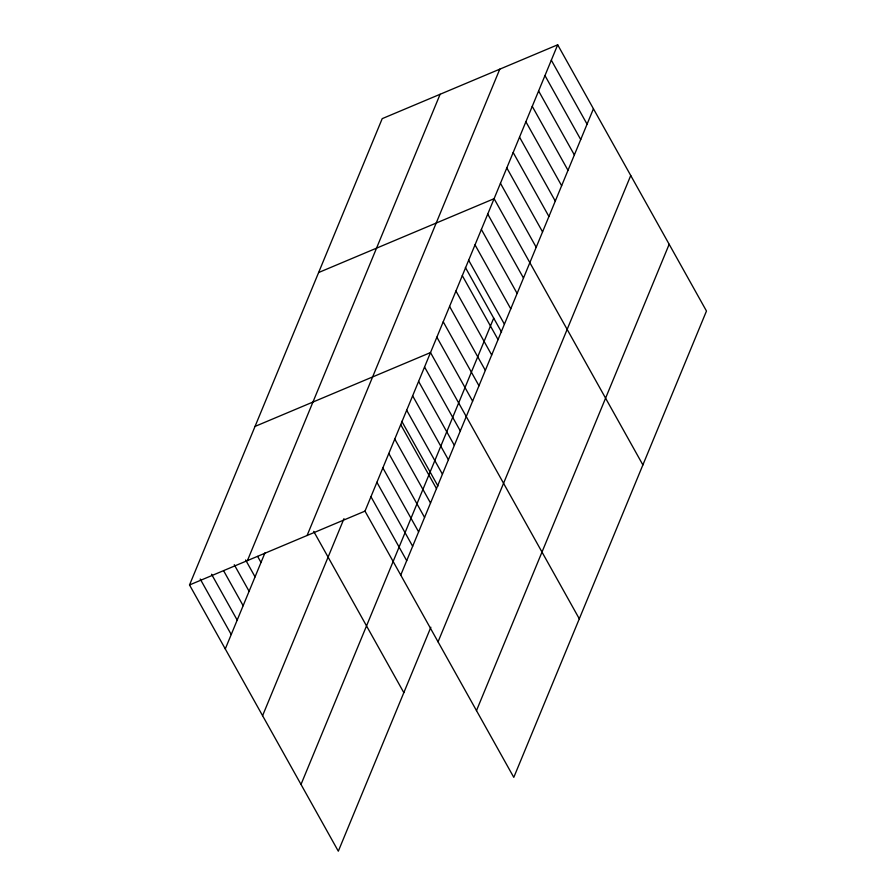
<?xml version="1.0" encoding="UTF-8"?>
<svg xmlns="http://www.w3.org/2000/svg" width="896" height="896" viewBox="0 0 896 896"><rect width="100%" height="100%" fill="white"/><g stroke="black" fill="none" stroke-linecap="round" stroke-linejoin="round"><path stroke-width="1.34" d="M430.853 627.245L338.318 851.2L189.526 584.965L382.211 118.642L557.682 44.8L706.474 311.035L513.789 777.358L364.997 511.123L557.682 44.8M247.43 560.594L440.115 94.27M225.277 648.939L264.981 552.843M307.093 535.494L499.778 69.171M262.584 715.68L343.986 518.661M301.011 784.448L493.707 318.125M400.747 575.098L593.432 108.774M438.054 641.838L630.739 175.515M476.482 710.618L669.166 244.283M318.629 272.53L494.099 198.688L642.891 464.923M255.035 426.418L430.506 352.576L579.298 618.811M189.526 584.965L364.997 511.123M551.32 60.189L587.07 124.163M544.97 75.578L580.72 139.552M538.608 90.966L574.358 154.941M532.246 106.355L567.997 170.33M525.885 121.744L561.635 185.718M519.534 137.133L555.285 201.107M513.173 152.522L548.923 216.496M506.811 167.91L542.562 231.885M500.45 183.299L536.2 247.274M487.738 214.077L523.488 278.051M481.376 229.466L517.126 293.44M475.014 244.854L510.765 308.829M468.664 260.243L504.414 324.218M465.382 267.456L501.558 332.181M462.302 275.632L498.053 339.606M455.941 291.021L491.691 354.995M449.579 306.41L485.341 370.384M443.229 321.798L478.979 385.773M436.867 337.187L472.618 401.162M424.547 366.99L460.309 430.954M418.6 381.405L454.35 445.368M412.642 395.819L448.392 459.782M406.683 410.234L442.434 474.197M401.8 421.344L437.965 486.069M400.725 424.648L436.475 488.611M394.778 439.062L430.528 503.026M388.819 453.466L424.57 517.44M382.861 467.88L418.611 531.854M376.902 482.294L412.653 546.269M370.955 496.709L406.706 560.683M313.701 531.373L403.827 692.653M257.634 556.416L261.016 562.453M245.616 559.966L255.058 576.867M234.259 564.726L249.099 591.282M223.586 570.696L243.141 605.696M211.557 574.246L237.194 620.11M200.2 579.006L231.235 634.525"/></g></svg>
